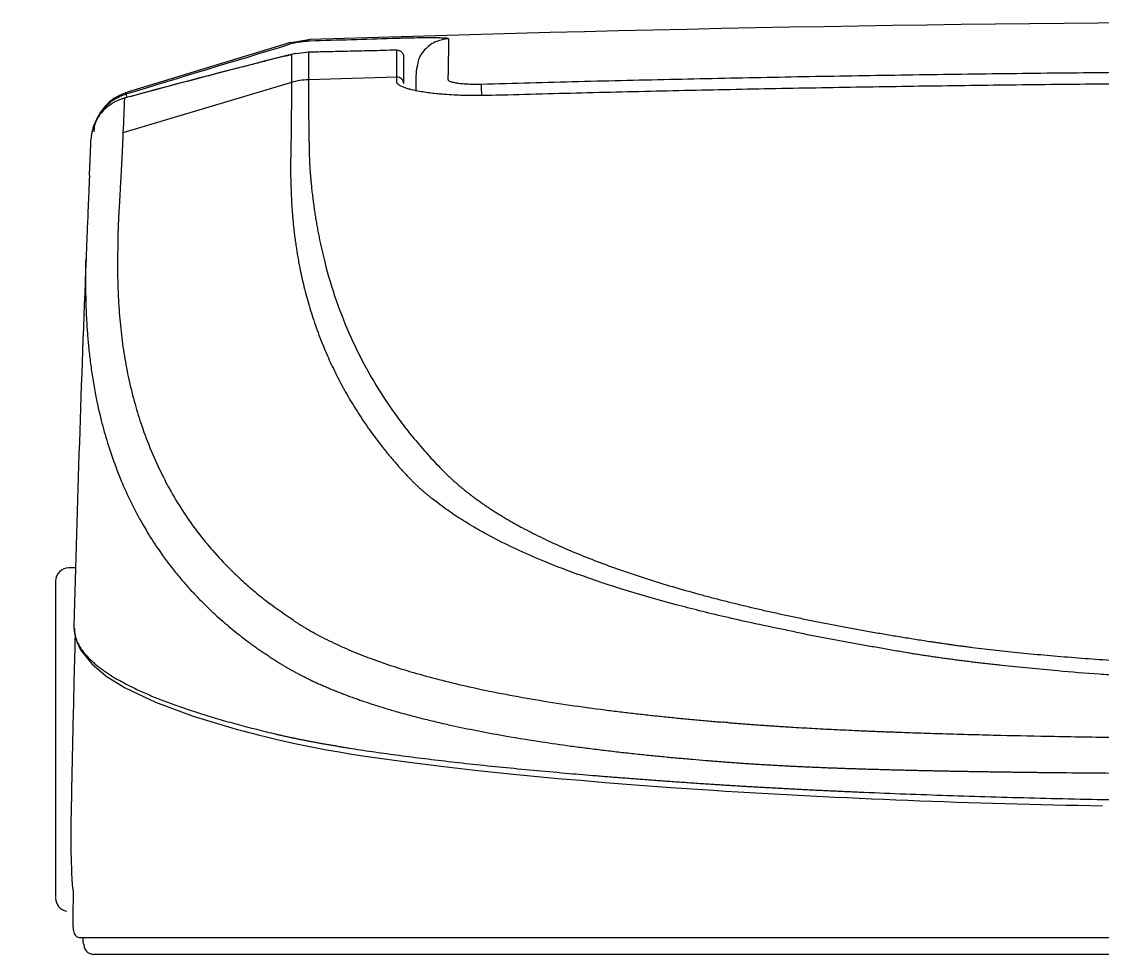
# Model space of a CAD drawing. Header units: millimetres. Extents: x 1416 to 7337, y -4252 to -1725.
# Drawn here: x 2775.1 to 2936.2, y -3518.7 to -3379.7 of the extents above; entities that cross this region are included whole.
import ezdxf

# ---------------------------------------------------------------- set-up
doc = ezdxf.new("R2010")
doc.units = ezdxf.units.MM
doc.header["$MEASUREMENT"] = 0

msp = doc.modelspace()

# ---------------------------------------------------------------- linework, layer by layer
for p, q in [((2815.23356, -3382.83464), (2790.57912, -3390.30667)), ((2818.19288, -3382.3697), (2815.0662, -3382.88539)), ((2818.04679, -3384.23736), (2815.90381, -3384.49266)), ((2831.06282, -3387.95449), (2831.06282, -3383.94999)), ((2815.35567, -3388.77602), (2790.24738, -3396.27208)), ((2831.06282, -3388.66493), (2831.06282, -3387.95449)), ((2785.94105, -3395.53375), (2785.89369, -3396.12006)), ((2783.17807, -3461.09901), (2782.20079, -3461.09901)), ((2782.80511, -3509.13015), (2782.77197, -3513.38787)), ((2783.89468, -3516.199), (3178.78839, -3516.199))]:
    msp.add_line(p, q)
for points in [[(2831.06282, -3387.95449), (2829.41547, -3388.00387), (2827.76815, -3388.05379), (2826.12084, -3388.10424), (2824.47354, -3388.15524), (2822.82627, -3388.20677), (2821.179, -3388.25884), (2819.53177, -3388.31145), (2817.88455, -3388.36459)], [(2783.0179, -3470.15655), (2783.03461, -3470.56149), (2783.06909, -3470.88912), (2783.10841, -3471.14034), (2783.14602, -3471.33198), (2783.18979, -3471.52195), (2783.24103, -3471.71534), (2783.29988, -3471.91129), (2783.36561, -3472.10688), (2783.93304, -3473.32161), (2785.59221, -3475.41826), (2787.7634, -3477.2186), (2790.5851, -3478.96247), (2795.1187, -3481.10994), (2800.70777, -3483.18278), (2806.49622, -3484.94727), (2807.10848, -3485.11758), (2807.7251, -3485.28643), (2808.31849, -3485.44647), (2808.88167, -3485.59621), (2809.50095, -3485.75854), (2810.41419, -3485.99365), (2811.64873, -3486.30381), (2813.2244, -3486.68769)], [(2813.21949, -3486.68473), (2815.87528, -3487.28469), (2818.3642, -3487.79007), (2820.5868, -3488.20468), (2822.46141, -3488.53194), (2824.0414, -3488.79383), (2825.67423, -3489.05265), (2827.38915, -3489.31279), (2832.5098, -3490.02879), (2838.08713, -3490.72423), (2843.1554, -3491.29551), (2848.44313, -3491.84099), (2853.51695, -3492.32339), (2855.64726, -3492.51533), (2858.49081, -3492.76261), (2862.11412, -3493.06399), (2866.57315, -3493.41553), (2871.93258, -3493.81248), (2878.26437, -3494.24918)]]:
    msp.add_lwpolyline(points)
for centre, radius, start, end in [((2981.59292, -8379.69901), 5000, 88.1270025, 91.87299423), ((3101.51035, -4529.48593), 1180.1172, 104.00610623, 105.28593157), ((2831.09761, -3388.9492), 0.99532, 0.3066698, 92.0032261), ((2031.89498, -3413.75544), 812.1595, 1.62490027, 1.74678559), ((2792.80383, -3397.05135), 7.04915, 106.6458048, 160.5559243), ((6781.59292, -3573.69901), 4000, 177.72717414, 178.51092101), ((2782.20079, -3463.09901), 2, 90, 180), ((2957.37501, -2229.95574), 1266.76447, 266.41936829, 269.04387275), ((2782.20079, -3510.29901), 2, 180, 259.3092854)]:
    msp.add_arc(centre, radius, start, end)
for points, degree in [([(2816.46508, -3382.74309), (2815.99873, -3382.82601), (2815.53732, -3382.93659), (2815.08393, -3383.07421)], 3), ([(2790.71727, -3390.47255), (2798.83949, -3388.00643), (2806.9617, -3385.54031), (2815.08392, -3383.07419)], 3), ([(2834.14443, -3386.13151), (2834.0392, -3386.64542), (2833.93398, -3387.15934)], 2), ([(2838.69549, -3387.7327), (2838.69209, -3387.9234), (2838.68868, -3388.12081), (2838.68527, -3388.32491)], 3), ([(2817.88454, -3388.36459), (2817.03031, -3388.39375), (2816.17349, -3388.53329), (2815.35567, -3388.77601)], 3), ([(2833.90255, -3388.96022), (2833.89278, -3389.52011), (2833.883, -3390.08)], 2), ([(2790.71727, -3390.47255), (2790.72025, -3390.40377), (2790.72322, -3390.33499)], 2), ([(2790.45829, -3391.11069), (2790.39092, -3392.72389), (2790.32193, -3394.41712), (2790.24737, -3396.27208)], 3), ([(2790.54427, -3391.09387), (2790.50128, -3391.10228), (2790.45829, -3391.11069)], 2), ([(2815.27538, -3403.95509), (2815.27618, -3403.98291), (2815.27709, -3404.01073), (2815.2781, -3404.03853)], 3), ([(2818.25764, -3403.48114), (2818.25509, -3403.45462), (2818.25265, -3403.42809), (2818.25031, -3403.40155)], 3), ([(2784.7345, -3415.62653), (2784.73708, -3415.34699), (2784.73966, -3415.06744)], 2), ([(2784.76653, -3414.39189), (2784.75769, -3414.61368), (2784.74872, -3414.839), (2784.73966, -3415.06744)], 3), ([(2784.68945, -3420.51794), (2784.71198, -3418.07224), (2784.7345, -3415.62653)], 2), ([(2815.64201, -3468.91548), (2814.40774, -3468.10249), (2813.22046, -3467.26088), (2812.07985, -3466.39047)], 3), ([(2812.32849, -3474.48705), (2812.55141, -3474.63348), (2812.77559, -3474.78025), (2813.00103, -3474.92736)], 3), ([(2880.43561, -3484.1557), (2880.17041, -3484.13371), (2879.90571, -3484.11197), (2879.64152, -3484.09048)], 3), ([(2877.13221, -3489.79303), (2877.39715, -3489.81481), (2877.66265, -3489.83688), (2877.92871, -3489.85926)], 3)]:
    msp.add_open_spline(points, degree=degree)
for points, knots in [([(2816.46508, -3382.7431), (2816.54196, -3382.72986), (2816.70558, -3382.70168), (2816.96671, -3382.66334), (2817.27968, -3382.62436), (2817.68427, -3382.58444), (2817.99234, -3382.56956), (2818.17121, -3382.56092)], [0, 0, 0, 0, 0.136029792, 0.289535112, 0.460516917, 0.686772851, 1, 1, 1, 1]), ([(2818.17121, -3382.56091), (2820.20611, -3382.49485), (2824.27604, -3382.36274), (2828.34621, -3382.2381), (2830.38137, -3382.17578)], [0, 0, 0, 0, 0.4999822336, 1, 1, 1, 1]), ([(2830.38137, -3382.17578), (2830.44131, -3382.17398), (2830.56717, -3382.1702), (2830.81878, -3382.16291), (2831.26116, -3382.15043), (2831.89474, -3382.13303), (2832.63977, -3382.11435), (2833.61745, -3382.09255), (2834.79893, -3382.07245), (2836.11625, -3382.06346), (2837.26166, -3382.07367), (2838.0088, -3382.10164), (2838.43541, -3382.1373), (2838.62223, -3382.16512), (2838.71488, -3382.19104), (2838.7593, -3382.21191), (2838.7862, -3382.2343), (2838.78901, -3382.24993), (2838.79042, -3382.25784)], [0, 0, 0, 0, 0.014819987, 0.031116048, 0.06223484, 0.124342574, 0.188093816, 0.247807798, 0.370590567, 0.493635604, 0.617717739, 0.743408003, 0.807069344, 0.871157083, 0.901979585, 0.935560349, 0.967393385, 1, 1, 1, 1]), ([(2838.79043, -3382.25784), (2838.1818, -3382.33974), (2836.91579, -3382.51009), (2835.31715, -3383.65306), (2834.32699, -3384.96375), (2834.1848, -3385.87327), (2834.14443, -3386.13151)], [0, 0, 0, 0, 0.278334147, 0.578963775, 0.880456738, 1, 1, 1, 1]), ([(2838.79042, -3382.25784), (2838.79031, -3382.26479), (2838.79009, -3382.27869), (2838.78843, -3382.2973), (2838.78808, -3382.31371), (2838.78839, -3382.32959), (2838.78936, -3382.3592), (2838.78782, -3382.40328), (2838.78642, -3382.4818), (2838.7846, -3382.60341), (2838.78113, -3382.79736), (2838.77675, -3383.05488), (2838.77139, -3383.36667), (2838.76553, -3383.70846), (2838.76115, -3383.96374), (2838.75896, -3384.0913)], [0, 0, 0, 0, 0.017674621, 0.035361073, 0.046064664, 0.057790491, 0.073765795, 0.1166591, 0.159551496, 0.247518002, 0.369642638, 0.527517515, 0.685202037, 0.8426962, 1, 1, 1, 1]), ([(2815.34876, -3384.62964), (2815.08665, -3384.69373), (2814.56161, -3384.82212), (2813.76925, -3385.01739), (2812.97188, -3385.21498), (2812.16924, -3385.41504), (2810.95119, -3385.72037), (2809.27438, -3386.14472), (2807.35486, -3386.63609), (2805.61128, -3387.08624), (2803.66621, -3387.59199), (2800.2936, -3388.47734), (2796.64736, -3389.44775), (2793.03034, -3390.41815), (2791.35926, -3390.8681), (2790.45829, -3391.11069)], [0, 0, 0, 0, 0.032656149, 0.0654123878, 0.0982717967, 0.1312374056, 0.1643121925, 0.2478809801, 0.3360979934, 0.397403832, 0.4586865888, 0.5704282888, 0.8018077934, 0.8931438934, 1, 1, 1, 1]), ([(2815.34876, -3384.62963), (2815.34875, -3385.2815), (2815.35133, -3385.95281), (2815.35416, -3387.33487), (2815.35436, -3388.04564), (2815.35568, -3388.77602)], [0, 0, 0, 0, 0.5, 0.5, 1, 1, 1, 1]), ([(2815.91712, -3384.52228), (2815.86788, -3384.49916), (2815.80967, -3384.47182), (2815.75229, -3384.49365), (2815.74345, -3384.49702)], [0, 0, 0, 0, 0.845847848, 1, 1, 1, 1]), ([(2817.89295, -3384.25332), (2817.89259, -3384.42945), (2817.89126, -3385.07927), (2817.88966, -3386.088), (2817.8874, -3387.28723), (2817.8855, -3388.00547), (2817.88454, -3388.36459)], [0, 0, 0, 0, 0.135520572, 0.499996576, 0.74999829, 1, 1, 1, 1]), ([(2831.06282, -3383.94999), (2830.38627, -3383.9679), (2829.07424, -3384.00263), (2826.60638, -3384.06648), (2824.23632, -3384.12433), (2821.95281, -3384.17539), (2820.4265, -3384.20698), (2819.08253, -3384.2327), (2818.28928, -3384.24645), (2817.89295, -3384.25332)], [0, 0, 0, 0, 0.153789253, 0.298244987, 0.561142553, 0.69301509, 0.818473788, 0.909303858, 1, 1, 1, 1]), ([(2818.03432, -3384.27068), (2818.02695, -3384.24859), (2817.99695, -3384.15869), (2817.93767, -3384.21263), (2817.89295, -3384.25332)], [0, 0, 0, 0, 0.245600421, 1, 1, 1, 1]), ([(2831.06282, -3383.94998), (2831.18237, -3383.94641), (2831.3124, -3383.9645), (2831.56568, -3384.05717), (2831.6881, -3384.13215), (2831.89051, -3384.32696), (2831.96976, -3384.44607), (2832.07078, -3384.69438), (2832.09292, -3384.82274), (2832.09292, -3384.94138)], [0, 0, 0, 0, 0.25, 0.25, 0.5, 0.5, 0.75, 0.75, 1, 1, 1, 1]), ([(2838.75896, -3384.0913), (2838.75559, -3384.28457), (2838.74885, -3384.67112), (2838.73853, -3385.2636), (2838.72804, -3385.86531), (2838.71737, -3386.4774), (2838.70654, -3387.09872), (2838.69917, -3387.52137), (2838.69549, -3387.7327)], [0, 0, 0, 0, 0.166623566, 0.333264373, 0.49992242, 0.666597707, 0.833290234, 1, 1, 1, 1]), ([(2832.09292, -3388.94387), (2832.09292, -3388.20681), (2832.09292, -3387.58688), (2832.09292, -3386.18906), (2832.09292, -3385.60209), (2832.09292, -3384.94138)], [0, 0, 0, 0, 0.5, 0.5, 1, 1, 1, 1]), ([(2833.93399, -3387.15934), (2833.93388, -3387.16577), (2833.93365, -3387.17891), (2833.93315, -3387.20722), (2833.93209, -3387.2682), (2833.93039, -3387.3657), (2833.92791, -3387.50743), (2833.92457, -3387.69893), (2833.92033, -3387.94194), (2833.91499, -3388.24792), (2833.90913, -3388.58375), (2833.90474, -3388.83473), (2833.90255, -3388.96022)], [0, 0, 0, 0, 0.0173003, 0.035360866, 0.073765845, 0.15955248, 0.264598912, 0.369645059, 0.527233682, 0.684822355, 0.842411114, 1, 1, 1, 1]), ([(2843.67707, -3388.99884), (2846.08973, -3388.93204), (2850.91574, -3388.79841), (2858.15618, -3388.61149), (2865.39897, -3388.43444), (2872.64412, -3388.26824), (2879.89161, -3388.11265), (2887.14142, -3387.96773), (2894.39354, -3387.83349), (2901.64795, -3387.70993), (2908.90465, -3387.59707), (2916.16361, -3387.49491), (2923.42482, -3387.40346), (2930.68826, -3387.32274), (2937.95392, -3387.25275), (2945.22179, -3387.19351), (2952.49184, -3387.14501), (2959.76407, -3387.10728), (2967.03845, -3387.08031), (2974.31497, -3387.06413), (2983.77576, -3387.05711), (2995.41758, -3387.07351), (3009.23713, -3387.1319), (3023.04894, -3387.22914), (3036.85292, -3387.36518), (3050.64896, -3387.53993), (3064.43696, -3387.75339), (3078.21682, -3388.00525), (3091.98841, -3388.29638), (3105.75172, -3388.62321), (3114.92392, -3388.87365), (3119.50877, -3388.99884)], [0, 0, 0, 0, 0.026247151, 0.052501917, 0.0787643, 0.105034302, 0.131311925, 0.157597171, 0.183890042, 0.210190541, 0.23649867, 0.26281443, 0.289137824, 0.315468855, 0.341807523, 0.368153832, 0.394507784, 0.42086938, 0.447238623, 0.473615516, 0.500000059, 0.550122439, 0.600217583, 0.650285505, 0.700326221, 0.750339744, 0.800326091, 0.850285275, 0.900217312, 0.950122215, 1, 1, 1, 1]), ([(2815.35567, -3388.77601), (2815.35754, -3389.39594), (2815.36365, -3390.08793), (2815.35673, -3391.61728), (2815.34677, -3392.45476), (2815.32776, -3394.27377), (2815.32213, -3395.25461), (2815.29415, -3397.36068), (2815.27091, -3398.48609), (2815.24939, -3399.68434)], [0, 0, 0, 0, 0.25, 0.25, 0.5, 0.5, 0.75, 0.75, 1, 1, 1, 1]), ([(2817.88454, -3388.36459), (2817.88437, -3388.43503), (2817.88398, -3388.58749), (2817.8845, -3388.84203), (2817.88566, -3389.14093), (2817.88814, -3389.56253), (2817.89133, -3390.0899), (2817.8955, -3391.02482), (2817.90122, -3392.18133), (2817.91126, -3393.48848), (2817.93312, -3394.80535), (2817.95365, -3396.09603), (2817.97505, -3397.4374), (2817.99097, -3398.39398), (2818.00259, -3398.96995), (2818.00754, -3399.21534)], [0, 0, 0, 0, 0.0281251673, 0.0608762312, 0.0982531969, 0.1402560682, 0.2137855796, 0.2808411775, 0.4469588554, 0.5628767269, 0.640822822, 0.7891403203, 0.8775372267, 0.947823832, 1, 1, 1, 1]), ([(2845.06562, -3390.70296), (2844.94337, -3390.70618), (2844.69924, -3390.71262), (2844.33366, -3390.71999), (2843.96934, -3390.72567), (2843.60626, -3390.72951), (2843.19789, -3390.73179), (2842.74939, -3390.73167), (2841.96437, -3390.72547), (2840.90021, -3390.70256), (2839.50903, -3390.64534), (2838.27824, -3390.56625), (2836.76895, -3390.43432), (2835.03811, -3390.22066), (2833.59362, -3389.94455), (2832.68174, -3389.7), (2832.23599, -3389.5514), (2831.91286, -3389.42206), (2831.6632, -3389.30552), (2831.43888, -3389.17785), (2831.27627, -3389.05451), (2831.17247, -3388.94628), (2831.10943, -3388.85302), (2831.07004, -3388.75912), (2831.06523, -3388.6964), (2831.06282, -3388.66493)], [0, 0, 0, 0, 0.016571694, 0.033096171, 0.049584809, 0.066049063, 0.082500435, 0.10530292, 0.127476257, 0.190747775, 0.254100863, 0.328157882, 0.376571709, 0.495590416, 0.632275491, 0.686846623, 0.74224807, 0.77490477, 0.807663162, 0.849224649, 0.890266051, 0.917534267, 0.944879752, 0.972352044, 1, 1, 1, 1]), ([(2838.68527, -3388.32491), (2838.68583, -3388.33511), (2838.68695, -3388.35549), (2838.69826, -3388.38585), (2838.71666, -3388.41598), (2838.74281, -3388.44587), (2838.79329, -3388.49025), (2838.88677, -3388.54825), (2839.04987, -3388.61782), (2839.25723, -3388.68381), (2839.59036, -3388.76585), (2840.10811, -3388.85611), (2840.74358, -3388.92557), (2841.30612, -3388.96651), (2841.75154, -3388.98951), (2842.21596, -3389.00458), (2842.64144, -3389.01067), (2843.0197, -3389.01058), (2843.34725, -3389.00703), (2843.56689, -3389.00157), (2843.67707, -3388.99884)], [0, 0, 0, 0, 0.025305053, 0.050542832, 0.075749896, 0.100962936, 0.126218621, 0.189242366, 0.25217414, 0.315043132, 0.377781308, 0.502813199, 0.627407923, 0.689630491, 0.751785822, 0.813834251, 0.875916875, 0.91713089, 0.958429019, 1, 1, 1, 1]), ([(3118.12023, -3390.70296), (3115.73616, -3390.63764), (3110.96686, -3390.50696), (3103.8108, -3390.32413), (3096.65099, -3390.1509), (3089.4874, -3389.98824), (3082.32007, -3389.83591), (3075.149, -3389.694), (3067.97422, -3389.5625), (3060.79572, -3389.44143), (3053.61354, -3389.33081), (3046.42768, -3389.23065), (3039.23816, -3389.14097), (3032.045, -3389.06179), (3024.8482, -3388.99311), (3017.64778, -3388.93496), (3010.44376, -3388.88734), (3003.23616, -3388.85028), (2996.02498, -3388.82379), (2988.81025, -3388.80789), (2979.42881, -3388.80099), (2967.88606, -3388.81711), (2954.1875, -3388.87446), (2940.50178, -3388.96993), (2926.82899, -3389.10341), (2913.16925, -3389.27478), (2899.52265, -3389.484), (2885.88928, -3389.73072), (2872.26928, -3390.01576), (2858.66264, -3390.33557), (2849.59656, -3390.58053), (2845.06562, -3390.70296)], [0, 0, 0, 0, 0.026199716, 0.052412313, 0.078637793, 0.104876159, 0.131127412, 0.157391555, 0.183668588, 0.209958516, 0.236261338, 0.262577058, 0.288905677, 0.315247197, 0.341601621, 0.36796895, 0.394349187, 0.420742333, 0.447148391, 0.473567363, 0.499999249, 0.550207243, 0.600368995, 0.65048452, 0.700553832, 0.750576944, 0.800553871, 0.850484627, 0.900369224, 0.950207677, 1, 1, 1, 1]), ([(2785.94346, -3395.85448), (2785.98953, -3395.54345), (2786.14632, -3394.48477), (2787.10748, -3392.86394), (2788.70431, -3391.27654), (2790.06927, -3390.73138), (2790.71727, -3390.47258)], [0, 0, 0, 0, 0.124143865, 0.422552501, 0.725863653, 1, 1, 1, 1]), ([(2790.88844, -3390.98448), (2790.85384, -3390.87567), (2790.75307, -3390.55879), (2790.73146, -3390.50675), (2790.71727, -3390.47258)], [0, 0, 0, 0, 0.343380898, 1, 1, 1, 1]), ([(2845.06562, -3390.703), (2845.06537, -3390.69387), (2845.06487, -3390.67596), (2845.0656, -3390.70234), (2845.06677, -3390.74461), (2845.0671, -3390.75642)], [0, 0, 0, 0, 0.42873376, 0.840524367, 1, 1, 1, 1]), ([(2790.45833, -3391.11084), (2790.37884, -3391.13373), (2790.21849, -3391.17992), (2789.9802, -3391.25998), (2789.74155, -3391.34894), (2789.5034, -3391.44776), (2789.26626, -3391.55639), (2789.0308, -3391.67501), (2788.79763, -3391.8037), (2788.36483, -3392.06467), (2787.72192, -3392.53607), (2787.12779, -3393.13434), (2786.67958, -3393.706), (2786.37383, -3394.16897), (2786.11039, -3394.66531), (2785.8957, -3395.16517), (2785.72839, -3395.66093), (2785.60191, -3396.18631), (2785.52176, -3396.68245), (2785.50068, -3397.00535), (2785.49057, -3397.16017)], [0, 0, 0, 0, 0.028179117, 0.056848255, 0.086001899, 0.115632974, 0.145732855, 0.176291371, 0.207296836, 0.238736079, 0.353622165, 0.489337376, 0.541150692, 0.617963448, 0.691784692, 0.746851039, 0.817431312, 0.883133128, 0.943966435, 1, 1, 1, 1]), ([(2785.25336, -3402.61403), (2785.26171, -3402.41911), (2785.27841, -3402.02928), (2785.30312, -3401.45533), (2785.32755, -3400.88932), (2785.35169, -3400.33205), (2785.38073, -3399.66369), (2785.41452, -3398.8894), (2785.45292, -3398.01343), (2785.47798, -3397.44553), (2785.49057, -3397.16017)], [0, 0, 0, 0, 0.099940978, 0.199867509, 0.299780028, 0.399678971, 0.499564773, 0.664715856, 0.831526979, 1, 1, 1, 1]), ([(2790.24737, -3396.27208), (2790.2442, -3396.3577), (2790.23785, -3396.52879), (2790.22729, -3396.79802), (2790.21599, -3397.07628), (2790.20386, -3397.36453), (2790.19092, -3397.66262), (2790.17718, -3397.97065), (2790.16261, -3398.28869), (2790.14723, -3398.61679), (2790.13104, -3398.95503), (2790.11402, -3399.30348), (2790.09617, -3399.66219), (2790.0775, -3400.03124), (2790.058, -3400.41069), (2790.03767, -3400.80061), (2790.01362, -3401.25564), (2789.98501, -3401.7886), (2789.95089, -3402.41466), (2789.91378, -3403.08807), (2789.87357, -3403.81222), (2789.83013, -3404.5908), (2789.78331, -3405.42756), (2789.73294, -3406.32749), (2789.679, -3407.29211), (2789.64088, -3407.97644), (2789.62147, -3408.32494)], [0, 0, 0, 0, 0.033573132, 0.067095234, 0.100574108, 0.134017556, 0.167433383, 0.200829401, 0.234213427, 0.267593289, 0.300976825, 0.33437189, 0.367786352, 0.401228099, 0.43470504, 0.468225103, 0.501796246, 0.549155939, 0.598393508, 0.649550165, 0.702673627, 0.757818736, 0.815048124, 0.874432907, 0.936053423, 1, 1, 1, 1]), ([(2815.24939, -3399.68435), (2815.24669, -3399.8198), (2815.24089, -3400.11014), (2815.23052, -3400.58384), (2815.22283, -3401.1251), (2815.22194, -3401.76865), (2815.23146, -3402.48165), (2815.25306, -3403.22715), (2815.26813, -3403.71847), (2815.27539, -3403.95509)], [0, 0, 0, 0, 0.101171975, 0.216857729, 0.347074862, 0.491792684, 0.673172108, 0.842594188, 1, 1, 1, 1]), ([(2818.00754, -3399.21534), (2818.01188, -3399.40685), (2818.01935, -3399.73682), (2818.038, -3400.41011), (2818.07655, -3401.24112), (2818.14053, -3402.12602), (2818.20258, -3402.84894), (2818.23439, -3403.21729), (2818.25031, -3403.40155)], [0, 0, 0, 0, 0.145153351, 0.250110079, 0.499927519, 0.749786741, 0.874837473, 1, 1, 1, 1]), ([(2785.25336, -3402.61403), (2785.24977, -3402.69782), (2785.2426, -3402.8654), (2785.23133, -3403.12918), (2785.21969, -3403.40204), (2785.20765, -3403.68488), (2785.19522, -3403.97743), (2785.18239, -3404.27976), (2785.16917, -3404.59185), (2785.15556, -3404.9137), (2785.14157, -3405.24529), (2785.1272, -3405.58662), (2785.11245, -3405.93768), (2785.09732, -3406.29848), (2785.08181, -3406.669), (2785.06594, -3407.04925), (2785.03485, -3407.79574), (2784.98647, -3408.96369), (2784.93318, -3410.26277), (2784.88532, -3411.43794), (2784.8488, -3412.33962), (2784.81077, -3413.28511), (2784.78482, -3413.93314), (2784.77128, -3414.27274), (2784.76653, -3414.39189)], [0, 0, 0, 0, 0.033456227, 0.066911941, 0.100367263, 0.133822316, 0.167277223, 0.200732106, 0.23418709, 0.2676423, 0.301097862, 0.334553902, 0.368010461, 0.401467415, 0.434924625, 0.468381954, 0.501839267, 0.627058473, 0.752270288, 0.792436516, 0.876385553, 0.936525922, 0.977730942, 1, 1, 1, 1]), ([(2818.25764, -3403.48114), (2818.28736, -3403.78125), (2818.34674, -3404.38089), (2818.4469, -3405.27378), (2818.55507, -3406.16078), (2818.67205, -3407.0415), (2818.79763, -3407.91607), (2818.93185, -3408.7845), (2819.07472, -3409.6468), (2819.22623, -3410.50301), (2819.38638, -3411.35315), (2819.55517, -3412.19724), (2819.7326, -3413.0353), (2819.91867, -3413.86736), (2820.11338, -3414.69344), (2820.73342, -3417.19411), (2821.95584, -3421.27443), (2824.14084, -3426.7772), (2826.7961, -3432.04412), (2829.15242, -3435.82657), (2830.87194, -3438.26967), (2831.76407, -3439.47916), (2832.68637, -3440.67355), (2833.63891, -3441.85289), (2834.62148, -3443.01733), (2835.63483, -3444.1666), (2836.67617, -3445.30206), (2837.39607, -3446.04672), (2837.75597, -3446.419)], [0, 0, 0, 0, 0.017983515, 0.035932277, 0.053846445, 0.071726179, 0.08957164, 0.107382988, 0.125160388, 0.142904003, 0.160613997, 0.178290536, 0.195933788, 0.213543918, 0.231121097, 0.248665493, 0.374030115, 0.498851041, 0.624671859, 0.749606379, 0.780954375, 0.812286158, 0.843602862, 0.874905622, 0.906195576, 0.937473863, 0.968741623, 1, 1, 1, 1]), ([(2815.2781, -3404.03853), (2815.28525, -3404.32441), (2815.29963, -3404.89912), (2815.33351, -3405.76036), (2815.37684, -3406.62641), (2815.43078, -3407.49675), (2815.49535, -3408.37132), (2815.57091, -3409.24995), (2815.65772, -3410.13246), (2815.75608, -3411.01872), (2815.86629, -3411.90854), (2815.98864, -3412.80178), (2816.12344, -3413.69826), (2816.271, -3414.59782), (2816.43163, -3415.50029), (2816.72742, -3417.03879), (2817.21428, -3419.2304), (2817.98192, -3422.07605), (2818.91556, -3424.9817), (2819.8087, -3427.34982), (2820.57648, -3429.17898), (2821.14913, -3430.46088), (2821.75621, -3431.74016), (2822.3985, -3433.01643), (2823.07683, -3434.28927), (2823.792, -3435.55829), (2824.54484, -3436.82308), (2825.33611, -3438.08325), (2826.16662, -3439.3384), (2827.03716, -3440.58814), (2827.94854, -3441.83207), (2828.90162, -3443.06976), (2829.89701, -3444.3009), (2830.9364, -3445.52468), (2832.01737, -3446.74225), (2832.77159, -3447.54244), (2833.15019, -3447.94411)], [0, 0, 0, 0, 0.016628966, 0.033428933, 0.050399892, 0.067541829, 0.08485473, 0.102338574, 0.11999334, 0.137819004, 0.155815539, 0.173982915, 0.192321101, 0.210830064, 0.229509768, 0.248360176, 0.306945146, 0.368167198, 0.432026477, 0.498523844, 0.527891348, 0.557522212, 0.587416525, 0.617574387, 0.647995913, 0.678681229, 0.709630319, 0.740842953, 0.772318881, 0.804057842, 0.836059571, 0.868323795, 0.900850236, 0.933638609, 0.966688627, 1, 1, 1, 1]), ([(2789.62147, -3408.32494), (2789.61549, -3408.4378), (2789.60332, -3408.66753), (2789.59079, -3408.90224), (2789.58442, -3409.02163)], [0, 0, 0, 0, 0.491306427, 1, 1, 1, 1]), ([(2789.58442, -3409.02163), (2789.5755, -3409.19556), (2789.55756, -3409.54582), (2789.53447, -3410.08529), (2789.51387, -3410.638), (2789.49625, -3411.20275), (2789.48246, -3411.72112), (2789.46961, -3412.37919), (2789.46014, -3413.11358), (2789.45571, -3413.92596), (2789.45614, -3414.40936), (2789.45632, -3414.61916)], [0, 0, 0, 0, 0.0999140531, 0.2012135234, 0.3035452262, 0.4065542778, 0.509884125, 0.582792426, 0.7571417428, 0.8945919352, 1, 1, 1, 1]), ([(2789.45632, -3414.61916), (2789.45193, -3414.92953), (2789.44325, -3415.54387), (2789.44091, -3416.4492), (2789.44607, -3417.33086), (2789.45904, -3418.18875), (2789.47917, -3419.02333), (2789.50611, -3419.83491), (2789.5394, -3420.62384), (2789.57864, -3421.39043), (2789.68567, -3423.16957), (2789.92699, -3425.90632), (2790.4271, -3429.53856), (2791.11652, -3433.14519), (2791.98391, -3436.61107), (2793.08815, -3440.15813), (2794.41684, -3443.67561), (2795.97433, -3447.09493), (2797.69669, -3450.31287), (2799.55689, -3453.29959), (2801.64509, -3456.18586), (2803.93099, -3458.9334), (2805.84194, -3460.93933), (2807.26969, -3462.31407), (2808.10262, -3463.0855), (2808.9981, -3463.88235), (2809.95964, -3464.70237), (2810.98812, -3465.54515), (2811.71071, -3466.10465), (2812.07985, -3466.39047)], [0, 0, 0, 0, 0.0138733989, 0.0274603884, 0.0407621424, 0.0537798034, 0.0665144821, 0.0789672577, 0.0911391773, 0.1030312565, 0.1146444791, 0.1743900568, 0.2332494107, 0.2926039368, 0.3566416203, 0.4143727215, 0.4843970585, 0.5538582504, 0.6141012825, 0.6800953956, 0.7433560832, 0.8059628684, 0.8717218073, 0.8905760982, 0.9104379171, 0.9313088898, 0.9531910886, 0.9760870842, 1, 1, 1, 1]), ([(2784.68945, -3420.51794), (2784.69522, -3420.81634), (2784.70698, -3421.42426), (2784.73555, -3422.34626), (2784.77356, -3423.29606), (2784.82278, -3424.27248), (2784.88401, -3425.27494), (2784.95837, -3426.30262), (2785.04692, -3427.35477), (2785.15081, -3428.43055), (2785.27121, -3429.52913), (2785.40933, -3430.64962), (2785.56641, -3431.79111), (2785.74376, -3432.95267), (2785.94269, -3434.13331), (2786.32915, -3436.22116), (2786.95341, -3439.03102), (2787.95499, -3442.61093), (2789.12144, -3446.02376), (2790.49729, -3449.3783), (2792.07312, -3452.65037), (2793.81023, -3455.73681), (2795.81909, -3458.82818), (2797.65678, -3461.2831), (2799.31997, -3463.27213), (2800.56597, -3464.66247), (2801.80352, -3465.95632), (2803.02589, -3467.15851), (2804.22677, -3468.27356), (2805.39986, -3469.30598), (2806.54017, -3470.2594), (2807.63979, -3471.13932), (2808.37149, -3471.69358), (2808.72557, -3471.96179)], [0, 0, 0, 0, 0.013423757, 0.027347898, 0.041772441, 0.056697394, 0.072122758, 0.088048528, 0.104474688, 0.121401214, 0.138828074, 0.156755224, 0.17518261, 0.194110171, 0.213537833, 0.233465511, 0.298234153, 0.356862831, 0.422388819, 0.484648127, 0.546773029, 0.614347576, 0.673041775, 0.743504178, 0.777990776, 0.810981093, 0.842474733, 0.872471444, 0.900971099, 0.927973676, 0.953479244, 0.97748795, 1, 1, 1, 1]), ([(2837.75597, -3446.419), (2837.88177, -3446.54647), (2838.13329, -3446.80133), (2838.52221, -3447.18077), (2838.91951, -3447.55798), (2839.32596, -3447.93278), (2839.74159, -3448.30519), (2840.16559, -3448.6754), (2840.456, -3448.92031), (2840.60117, -3449.04274)], [0, 0, 0, 0, 0.143111995, 0.286132145, 0.429064578, 0.571913433, 0.714682852, 0.857376989, 1, 1, 1, 1]), ([(2833.15019, -3447.94412), (2833.26273, -3448.05747), (2833.48756, -3448.28394), (2833.8346, -3448.62052), (2834.18824, -3448.95434), (2834.54916, -3449.28523), (2834.91709, -3449.61325), (2835.29222, -3449.93835), (2835.6738, -3450.26075), (2835.93455, -3450.47363), (2836.06478, -3450.57996)], [0, 0, 0, 0, 0.125976833, 0.25167182, 0.377086087, 0.502221038, 0.627078387, 0.751659833, 0.875966712, 1, 1, 1, 1]), ([(2840.60117, -3449.04274), (2840.7531, -3449.1688), (2841.0568, -3449.42078), (2841.52519, -3449.79556), (2842.00266, -3450.16775), (2842.49015, -3450.53715), (2842.98739, -3450.90383), (2843.49447, -3451.26778), (2844.01135, -3451.62904), (2844.53806, -3451.9876), (2845.07458, -3452.34349), (2845.62092, -3452.69671), (2846.17707, -3453.04729), (2846.74304, -3453.39524), (2847.31883, -3453.74058), (2847.90444, -3454.08331), (2848.49986, -3454.42345), (2849.1051, -3454.76103), (2850.38964, -3455.4607), (2852.42981, -3456.50597), (2855.35438, -3457.86803), (2858.46571, -3459.19037), (2861.75665, -3460.47118), (2865.21628, -3461.70829), (2868.83584, -3462.89956), (2872.61317, -3464.04571), (2875.81785, -3464.94362), (2878.36098, -3465.617), (2880.1811, -3466.08269), (2882.03439, -3466.54104), (2883.92085, -3466.99216), (2885.84052, -3467.43616), (2887.7932, -3467.87321), (2889.77965, -3468.30323), (2891.7971, -3468.727), (2893.1686, -3469.00362), (2893.85481, -3469.14202)], [0, 0, 0, 0, 0.014895075, 0.029773479, 0.044635726, 0.059482329, 0.074313806, 0.089130674, 0.103933454, 0.118722666, 0.133498832, 0.148262477, 0.163014127, 0.177754308, 0.192483547, 0.207202375, 0.221911321, 0.236610918, 0.251301696, 0.313957578, 0.376707696, 0.43959299, 0.50265415, 0.565522791, 0.628121624, 0.690491433, 0.752673459, 0.780074363, 0.807486826, 0.834914456, 0.862360857, 0.889829627, 0.917324354, 0.944848616, 0.972405979, 1, 1, 1, 1]), ([(2890.4064, -3470.645), (2890.02131, -3470.56748), (2888.90762, -3470.34329), (2886.74545, -3469.90154), (2883.62398, -3469.23711), (2879.96523, -3468.41249), (2876.20777, -3467.50708), (2870.90957, -3466.1453), (2864.58286, -3464.32498), (2858.02324, -3462.10715), (2851.55225, -3459.59129), (2846.7173, -3457.33893), (2842.79389, -3455.17917), (2840.76115, -3453.94527), (2839.20125, -3452.91302), (2838.05514, -3452.09937), (2837.02013, -3451.31815), (2836.34722, -3450.7982), (2836.06478, -3450.57996)], [0, 0, 0, 0, 0.01527367, 0.044171283, 0.086697356, 0.142856234, 0.197979092, 0.249998828, 0.380945787, 0.499998163, 0.593327374, 0.7499937, 0.8095519, 0.874998373, 0.906623831, 0.937498027, 0.973765834, 1, 1, 1, 1]), ([(2780.20079, -3463.12061), (2780.20079, -3463.25867), (2780.20079, -3463.54308), (2780.20079, -3465.043), (2780.20079, -3467.39936), (2780.20079, -3470.6269), (2780.20079, -3473.88981), (2780.20079, -3476.73215), (2780.20079, -3479.62161), (2780.20079, -3483.29691), (2780.20079, -3487.71404), (2780.20079, -3492.09729), (2780.20079, -3496.43759), (2780.20079, -3500.5695), (2780.20079, -3504.20929), (2780.20079, -3506.63399), (2780.20079, -3508.13748), (2780.20079, -3509.2967), (2780.20079, -3510.17268), (2780.20079, -3510.21191), (2780.20079, -3510.22837)], [0, 0, 0, 0, 0.059051863, 0.121640823, 0.186831877, 0.253406436, 0.319980903, 0.352614701, 0.3852557, 0.447844645, 0.506896511, 0.565948287, 0.628537247, 0.693728301, 0.76030286, 0.826877409, 0.85951116, 0.892152045, 0.954740967, 1, 1, 1, 1]), ([(2782.94374, -3469.75338), (2782.94274, -3469.82986), (2782.94074, -3469.98269), (2782.95075, -3470.21114), (2782.97023, -3470.43875), (2783.00006, -3470.66549), (2783.03994, -3470.89137), (2783.08989, -3471.11638), (2783.14984, -3471.34053), (2783.21974, -3471.56381), (2783.29954, -3471.78623), (2783.38919, -3472.00778), (2783.48864, -3472.22847), (2783.59783, -3472.4483), (2783.71671, -3472.66726), (2783.84524, -3472.88535), (2783.98336, -3473.10259), (2784.13102, -3473.31895), (2784.28816, -3473.53446), (2784.45475, -3473.7491), (2784.63071, -3473.96287), (2784.81602, -3474.17578), (2785.0106, -3474.38782), (2785.21441, -3474.599), (2785.4274, -3474.80932), (2785.64952, -3475.01877), (2785.88071, -3475.22736), (2786.12092, -3475.43508), (2786.37011, -3475.64194), (2786.62821, -3475.84793), (2786.89519, -3476.05306), (2787.17097, -3476.25733), (2787.45553, -3476.46073), (2787.74879, -3476.66326), (2788.05071, -3476.86493), (2788.36124, -3477.06574), (2788.68033, -3477.26568), (2789.00792, -3477.46476), (2789.34397, -3477.66297), (2789.68842, -3477.86032), (2790.04121, -3478.0568), (2790.54575, -3478.33013), (2791.21829, -3478.6792), (2792.08127, -3479.10253), (2792.98501, -3479.52258), (2793.92923, -3479.93937), (2794.91365, -3480.35288), (2795.93797, -3480.76313), (2797.0019, -3481.1701), (2798.10515, -3481.5738), (2799.24743, -3481.97424), (2800.42843, -3482.3714), (2801.64786, -3482.76529), (2802.90543, -3483.1559), (2804.20083, -3483.54325), (2805.53375, -3483.92733), (2806.90396, -3484.30813), (2808.3109, -3484.68568), (2809.75521, -3485.0599), (2811.23305, -3485.43104), (2812.25018, -3485.67605), (2812.75825, -3485.79845)], [0, 0, 0, 0, 0.012991063, 0.025960572, 0.0389085263, 0.0518349254, 0.0647397686, 0.0776230556, 0.0904847855, 0.1033249581, 0.1161435726, 0.1289406285, 0.1417161254, 0.1544700628, 0.16720244, 0.1799132567, 0.1926025123, 0.2052702063, 0.2179163383, 0.2305409078, 0.2431439144, 0.2557253575, 0.2682852368, 0.2808235518, 0.293340302, 0.3058354871, 0.3183091067, 0.3307611603, 0.3431916476, 0.3556005681, 0.3679879215, 0.3803537073, 0.3926979254, 0.4050205751, 0.4173216564, 0.4296011687, 0.4418591117, 0.4540954852, 0.4663102887, 0.4785035221, 0.4906751849, 0.5028252769, 0.5294339542, 0.5559935672, 0.5825041153, 0.608965598, 0.6353780152, 0.6617413664, 0.6880556517, 0.7143208709, 0.740537024, 0.7667041113, 0.7928221329, 0.8188910892, 0.8449109806, 0.8708818076, 0.8968035707, 0.9226762707, 0.9484999083, 0.9742744844, 1, 1, 1, 1]), ([(2783.01863, -3470.15633), (2782.9962, -3470.09368), (2782.94956, -3469.96345), (2782.94573, -3469.82515), (2782.94374, -3469.75338)], [0, 0, 0, 0, 0.481067529, 1, 1, 1, 1]), ([(2815.64201, -3468.91548), (2815.75475, -3468.98823), (2815.98023, -3469.13374), (2816.2076, -3469.27975), (2816.32129, -3469.35276)], [0, 0, 0, 0, 0.49999377, 1, 1, 1, 1]), ([(2816.32129, -3469.35276), (2816.4597, -3469.44088), (2816.73961, -3469.61907), (2817.17403, -3469.88618), (2817.62552, -3470.15672), (2818.0953, -3470.43032), (2819.29468, -3471.1094), (2821.28274, -3472.13934), (2824.18713, -3473.44469), (2828.26489, -3475.05094), (2833.9355, -3476.89575), (2840.57511, -3478.57639), (2846.61091, -3479.83231), (2851.62579, -3480.73845), (2856.77206, -3481.54823), (2861.03558, -3482.13345), (2864.30397, -3482.54123), (2866.51695, -3482.80255), (2868.72481, -3483.04938), (2870.92573, -3483.28244), (2873.1177, -3483.50248), (2875.29962, -3483.70996), (2877.46719, -3483.90621), (2878.92137, -3484.02945), (2879.64152, -3484.09048)], [0, 0, 0, 0, 0.011440235, 0.023135923, 0.035086861, 0.047292893, 0.059753913, 0.126886488, 0.19110515, 0.252500749, 0.377830487, 0.506278908, 0.579685787, 0.651396554, 0.721418228, 0.789760372, 0.817744586, 0.845233312, 0.872231582, 0.898743803, 0.924773786, 0.950324769, 0.975399448, 1, 1, 1, 1]), ([(2893.85481, -3469.14202), (2894.19751, -3469.21017), (2894.88274, -3469.34642), (2895.92075, -3469.54837), (2896.96583, -3469.74849), (2898.01873, -3469.94663), (2899.07926, -3470.14285), (2900.14745, -3470.33716), (2901.22331, -3470.52958), (2902.62985, -3470.77693), (2904.37425, -3471.07636), (2906.46767, -3471.42417), (2908.57783, -3471.76449), (2910.00527, -3471.98555), (2910.7174, -3472.09583)], [0, 0, 0, 0, 0.064567492, 0.129099188, 0.193597621, 0.25806533, 0.322504855, 0.386918742, 0.451309538, 0.515679793, 0.637601895, 0.758950647, 0.879743961, 1, 1, 1, 1]), ([(2782.80511, -3509.13015), (2782.44152, -3504.53645), (2782.56404, -3497.33714), (2782.825, -3484.96218), (2783.01781, -3476.28185), (2783.15066, -3471.43396), (2783.15267, -3471.36081)], [0, 0, 0, 0, 0.3312787529, 0.6629221959, 0.9949142774, 1, 1, 1, 1]), ([(2890.4064, -3470.645), (2890.75981, -3470.71458), (2891.46497, -3470.85342), (2892.52927, -3471.06012), (2893.59505, -3471.2651), (2894.66281, -3471.46833), (2895.73224, -3471.66986), (2896.80328, -3471.86974), (2897.87581, -3472.06801), (2899.30529, -3472.32982), (2901.08443, -3472.65136), (2903.20857, -3473.02904), (2905.29817, -3473.39563), (2906.69071, -3473.63633), (2907.37748, -3473.75504)], [0, 0, 0, 0, 0.065503938, 0.130699286, 0.195586351, 0.260165442, 0.324437094, 0.38840225, 0.452061902, 0.515417049, 0.641397178, 0.764151221, 0.883684671, 1, 1, 1, 1]), ([(2808.72557, -3471.96179), (2808.92232, -3472.10808), (2809.31466, -3472.39981), (2809.9105, -3472.83055), (2810.50933, -3473.25476), (2811.11182, -3473.67204), (2811.71705, -3474.08297), (2812.12509, -3474.35263), (2812.32849, -3474.48705)], [0, 0, 0, 0, 0.169158803, 0.337320661, 0.504485465, 0.670653512, 0.835825057, 1, 1, 1, 1]), ([(2910.7174, -3472.09583), (2910.93601, -3472.12915), (2911.37318, -3472.19577), (2912.03735, -3472.29411), (2912.7075, -3472.39125), (2913.38426, -3472.4871), (2914.06747, -3472.58169), (2914.75717, -3472.67502), (2915.45334, -3472.76712), (2916.15599, -3472.85797), (2917.77713, -3473.06287), (2920.37356, -3473.36976), (2924.08819, -3473.76214), (2927.98609, -3474.12856), (2932.06985, -3474.46841), (2936.27985, -3474.77748), (2941.94771, -3475.14206), (2949.20901, -3475.51962), (2955.81894, -3475.76626), (2960.14954, -3475.89338), (2962.5364, -3475.95712), (2965.37379, -3476.02266), (2968.60257, -3476.08279), (2971.78272, -3476.12899), (2974.96911, -3476.16286), (2978.23543, -3476.18376), (2982.68489, -3476.19302), (2987.06133, -3476.17498), (2991.34176, -3476.12974), (2994.44604, -3476.08493), (2997.54948, -3476.02785), (3000.31078, -3475.96539), (3002.72445, -3475.90217), (3007.14532, -3475.77393), (3013.81074, -3475.52706), (3021.10559, -3475.14979), (3026.82061, -3474.78351), (3031.08665, -3474.47088), (3035.22274, -3474.12671), (3039.1555, -3473.7565), (3042.89248, -3473.36085), (3045.68258, -3473.03018), (3047.66547, -3472.77662), (3048.89775, -3472.61257), (3050.10933, -3472.44449), (3051.30214, -3472.27268), (3052.07975, -3472.15477), (3052.46866, -3472.0958)], [0, 0, 0, 0, 0.005997172, 0.011992502, 0.017986561, 0.023979924, 0.029973164, 0.035966856, 0.041961574, 0.047957891, 0.053956379, 0.083102841, 0.112207269, 0.142421321, 0.1726991, 0.203081685, 0.23344342, 0.292137447, 0.3510194, 0.363630984, 0.376293094, 0.397197659, 0.418224623, 0.438063992, 0.457781385, 0.478737801, 0.499948983, 0.541990009, 0.561531891, 0.581238904, 0.601123137, 0.620890587, 0.634334217, 0.647782042, 0.706749259, 0.765540811, 0.79629838, 0.827102183, 0.857739367, 0.888334578, 0.917534531, 0.94680289, 0.95744413, 0.96808125, 0.978717462, 0.989355976, 1, 1, 1, 1]), ([(2907.37748, -3473.75504), (2907.61193, -3473.79297), (2908.08272, -3473.86912), (2908.80139, -3473.98207), (2909.53289, -3474.09464), (2910.27802, -3474.20666), (2911.03669, -3474.31813), (2911.80905, -3474.42901), (2912.59518, -3474.53927), (2913.39519, -3474.64887), (2914.20917, -3474.75779), (2915.03722, -3474.86598), (2915.87943, -3474.97341), (2916.73589, -3475.08006), (2917.60667, -3475.18588), (2918.49186, -3475.29084), (2919.39153, -3475.3949), (2920.30575, -3475.49804), (2922.25532, -3475.71249), (2925.31344, -3476.02658), (2930.15062, -3476.47078), (2934.57928, -3476.82433), (2939.10567, -3477.14494), (2943.02066, -3477.39403), (2947.5124, -3477.64336), (2952.13727, -3477.8632), (2956.23111, -3478.02513), (2959.64144, -3478.14029), (2962.28814, -3478.22029), (2964.99743, -3478.29122), (2968.12843, -3478.35884), (2971.345, -3478.41375), (2975.88108, -3478.47185), (2981.57774, -3478.4985), (2987.26405, -3478.47218), (2991.77659, -3478.41477), (2995.88022, -3478.34513), (2999.74442, -3478.25457), (3003.36969, -3478.14578), (3006.76557, -3478.03207), (3010.84513, -3477.87196), (3015.47863, -3477.65337), (3019.9831, -3477.4049), (3023.91496, -3477.15596), (3028.49025, -3476.8333), (3033.00122, -3476.47418), (3037.91773, -3476.02235), (3041.28573, -3475.67568), (3043.75968, -3475.39995), (3045.44495, -3475.20305), (3047.0776, -3475.00324), (3048.65828, -3474.80078), (3050.18757, -3474.59588), (3051.66638, -3474.38884), (3053.09473, -3474.17975), (3054.4759, -3473.96931), (3055.3667, -3473.82605), (3055.80855, -3473.75499)], [0, 0, 0, 0, 0.006185039, 0.012419694, 0.018703916, 0.025037654, 0.031420855, 0.037853485, 0.044335581, 0.050867194, 0.057448378, 0.06407919, 0.07075969, 0.077489926, 0.084269908, 0.091099637, 0.097979115, 0.104908346, 0.111887336, 0.141926102, 0.172295598, 0.21501581, 0.233002102, 0.26308247, 0.292058837, 0.319621968, 0.350755831, 0.368494904, 0.38266815, 0.399406421, 0.41804248, 0.439644858, 0.457676144, 0.499951161, 0.542105631, 0.559950722, 0.581430476, 0.616441475, 0.630374466, 0.648048054, 0.679192078, 0.706502216, 0.735821214, 0.765985832, 0.78381652, 0.827509357, 0.858693063, 0.888656625, 0.9017767, 0.914709347, 0.927454552, 0.940012351, 0.952383059, 0.964567055, 0.976564646, 0.988375728, 1, 1, 1, 1]), ([(2813.00103, -3474.92736), (2813.14679, -3475.02015), (2813.4401, -3475.20686), (2813.89363, -3475.4853), (2814.36083, -3475.7646), (2814.84278, -3476.04445), (2815.33958, -3476.32481), (2815.85161, -3476.60556), (2816.37916, -3476.88663), (2816.92255, -3477.16791), (2817.48211, -3477.4493), (2818.05815, -3477.73071), (2818.65099, -3478.01204), (2819.26097, -3478.29319), (2819.88842, -3478.57406), (2820.53365, -3478.85453), (2821.19701, -3479.13452), (2821.87881, -3479.41391), (2822.57941, -3479.69258), (2823.29914, -3479.97044), (2824.03833, -3480.24736), (2824.79731, -3480.52326), (2825.57643, -3480.79802), (2826.37602, -3481.07155), (2827.19643, -3481.34373), (2828.03799, -3481.61448), (2828.90104, -3481.88368), (2829.78593, -3482.15124), (2830.69298, -3482.41706), (2831.62255, -3482.68106), (2832.57496, -3482.94312), (2833.55057, -3483.20316), (2834.54971, -3483.46108), (2835.57272, -3483.7168), (2836.61993, -3483.97022), (2837.69168, -3484.22126), (2840.83684, -3484.93417), (2845.69211, -3485.90347), (2851.89123, -3486.92486), (2856.27521, -3487.55341), (2859.33887, -3487.95661), (2861.70175, -3488.24932), (2864.06044, -3488.5248), (2866.37315, -3488.7798), (2868.63542, -3489.01569), (2870.84282, -3489.23373), (2872.99199, -3489.43491), (2875.07683, -3489.62091), (2876.45723, -3489.73651), (2877.13221, -3489.79303)], [0, 0, 0, 0, 0.011971957, 0.024091, 0.03635713, 0.048770351, 0.061330661, 0.074038061, 0.086892551, 0.099894133, 0.11304281, 0.126338586, 0.139781465, 0.153371454, 0.167108555, 0.180992766, 0.195024082, 0.209202497, 0.223528007, 0.238000608, 0.252620293, 0.267387046, 0.282300851, 0.297361688, 0.312569541, 0.327924389, 0.343426219, 0.359075023, 0.374870795, 0.390813525, 0.406903206, 0.423139829, 0.43952339, 0.456053884, 0.472731307, 0.489555654, 0.506526919, 0.618755934, 0.70340199, 0.760463737, 0.789941596, 0.819779183, 0.848593617, 0.876385, 0.903153445, 0.928899064, 0.953621992, 0.977322325, 1, 1, 1, 1]), ([(2880.43561, -3484.1557), (2880.72599, -3484.17959), (2881.30329, -3484.22708), (2882.17325, -3484.29604), (2883.03927, -3484.36287), (2883.90179, -3484.42751), (2884.76046, -3484.49005), (2885.61513, -3484.55055), (2886.46558, -3484.60908), (2887.31165, -3484.66568), (2888.15315, -3484.72043), (2888.98991, -3484.77337), (2890.05911, -3484.83917), (2891.37826, -3484.91723), (2892.96717, -3485.0066), (2894.59847, -3485.09376), (2896.27375, -3485.17862), (2897.99265, -3485.26147), (2899.16305, -3485.31418), (2899.75292, -3485.34074)], [0, 0, 0, 0, 0.0486696191, 0.0967577144, 0.1442705167, 0.1912140188, 0.2375939841, 0.2834159543, 0.3286852571, 0.3734070139, 0.4175861472, 0.4612273879, 0.5043353759, 0.5838152451, 0.6645006958, 0.7464237038, 0.8296203652, 0.9141309601, 1, 1, 1, 1]), ([(2812.75825, -3485.79845), (2812.91893, -3485.83644), (2813.2399, -3485.91235), (2813.73311, -3486.02558), (2814.23409, -3486.13818), (2814.74364, -3486.25012), (2815.26143, -3486.3614), (2815.78744, -3486.47203), (2816.32156, -3486.582), (2816.86372, -3486.69131), (2817.4138, -3486.79997), (2817.97175, -3486.90796), (2818.53745, -3487.0153), (2819.11083, -3487.12199), (2819.6918, -3487.22801), (2820.28026, -3487.33338), (2820.87615, -3487.4381), (2821.47935, -3487.54215), (2822.0898, -3487.64555), (2822.70739, -3487.74829), (2823.33206, -3487.85038), (2824.84394, -3488.09315), (2827.325, -3488.47093), (2830.92529, -3488.97435), (2834.70964, -3489.46237), (2838.70849, -3489.93971), (2842.92366, -3490.40638), (2847.35739, -3490.86241), (2851.96396, -3491.3036), (2855.80126, -3491.64648), (2858.76313, -3491.89876), (2860.78285, -3492.06613), (2862.8295, -3492.23118), (2864.90263, -3492.39391), (2867.00178, -3492.55432), (2869.12655, -3492.7124), (2871.27629, -3492.86818), (2873.45122, -3493.02159), (2875.6484, -3493.17282), (2877.13519, -3493.27182), (2877.87794, -3493.32127)], [0, 0, 0, 0, 0.012828308, 0.025625633, 0.038391972, 0.051127327, 0.063831695, 0.076505077, 0.089147471, 0.101758877, 0.114339294, 0.126888722, 0.139407161, 0.151894609, 0.164351065, 0.17677653, 0.189171003, 0.201534484, 0.21386697, 0.226168464, 0.238438963, 0.250678467, 0.314057439, 0.376887101, 0.439167434, 0.500898424, 0.56392554, 0.62656307, 0.688811041, 0.750669483, 0.77579821, 0.800883443, 0.825925185, 0.850923442, 0.875878217, 0.900789513, 0.925657335, 0.950481688, 0.975262574, 1, 1, 1, 1]), ([(2899.75292, -3485.34074), (2900.07417, -3485.35478), (2900.7167, -3485.38287), (2901.68794, -3485.42372), (2902.66471, -3485.46364), (2903.6476, -3485.50257), (2904.63652, -3485.54054), (2906.33659, -3485.6037), (2908.92097, -3485.69435), (2914.00887, -3485.85671), (2920.72607, -3486.03542), (2929.64523, -3486.22166), (2939.55256, -3486.37923), (2949.46408, -3486.49252), (2957.90673, -3486.55498), (2964.88335, -3486.59127), (2971.80207, -3486.6199), (2979.38444, -3486.63043), (2987.0472, -3486.62774), (2994.43052, -3486.60732), (3001.75476, -3486.57629), (3011.29981, -3486.51441), (3020.00866, -3486.42455), (3027.70234, -3486.31356), (3033.66003, -3486.21595), (3041.20649, -3486.06558), (3048.20991, -3485.88436), (3053.59645, -3485.71687), (3056.51463, -3485.61629), (3058.79371, -3485.53135), (3060.35643, -3485.4702), (3061.90501, -3485.40692), (3062.92494, -3485.36274), (3063.43482, -3485.34065)], [0, 0, 0, 0, 0.00678894, 0.01357847, 0.020369346, 0.027162323, 0.033958159, 0.040757614, 0.062013685, 0.086346355, 0.14213173, 0.192064178, 0.253648645, 0.322746405, 0.368050247, 0.401158465, 0.443637648, 0.487234727, 0.531262851, 0.575003516, 0.614094076, 0.657721489, 0.741073086, 0.767945896, 0.796731271, 0.850028692, 0.908740988, 0.931758086, 0.956914664, 0.96769781, 0.978471084, 0.989237485, 1, 1, 1, 1]), ([(2877.92871, -3489.85926), (2878.21894, -3489.88278), (2878.79723, -3489.92964), (2879.671, -3489.99746), (2880.54502, -3490.06318), (2881.41974, -3490.12668), (2882.29474, -3490.18805), (2883.16985, -3490.24732), (2884.04483, -3490.30451), (2884.91947, -3490.35966), (2885.79354, -3490.41281), (2886.66684, -3490.46399), (2887.53916, -3490.51322), (2888.41029, -3490.56054), (2889.28005, -3490.60601), (2890.14822, -3490.64968), (2891.01463, -3490.69159), (2891.87908, -3490.73179), (2892.74139, -3490.77033), (2893.60137, -3490.80726), (2894.45885, -3490.84259), (2895.31364, -3490.87637), (2896.16566, -3490.90858), (2897.01434, -3490.93937), (2897.58132, -3490.95877), (2897.86353, -3490.96843)], [0, 0, 0, 0, 0.047391954, 0.094429478, 0.141112202, 0.187439769, 0.233411838, 0.279028137, 0.324288521, 0.369192863, 0.413741041, 0.457932941, 0.501768458, 0.545247534, 0.588370209, 0.631136529, 0.673546536, 0.71560027, 0.757297765, 0.798639042, 0.839624052, 0.880252724, 0.920524987, 0.96044077, 1, 1, 1, 1]), ([(2897.86354, -3490.96843), (2898.18396, -3490.97913), (2898.8217, -3491.00043), (2899.78049, -3491.031), (2900.73472, -3491.06043), (2901.68465, -3491.08869), (2902.62995, -3491.11588), (2903.57044, -3491.14203), (2904.50591, -3491.16719), (2905.43619, -3491.1914), (2906.36109, -3491.2147), (2907.28042, -3491.23712), (2908.19401, -3491.2587), (2909.10169, -3491.27948), (2910.00329, -3491.29948), (2910.89864, -3491.31872), (2911.78758, -3491.33724), (2912.66995, -3491.35505), (2913.54559, -3491.37216), (2914.41436, -3491.3886), (2915.2761, -3491.40439), (2916.13066, -3491.41955), (2916.97792, -3491.43409), (2917.81774, -3491.44804), (2918.64997, -3491.46143), (2919.47451, -3491.47426), (2920.29121, -3491.48657), (2921.09996, -3491.49838), (2921.90065, -3491.5097), (2922.69316, -3491.52057), (2923.47737, -3491.531), (2924.25319, -3491.541), (2925.0205, -3491.5506), (2925.77921, -3491.55982), (2926.52921, -3491.56867), (2927.27042, -3491.57717), (2929.71325, -3491.60444), (2933.80114, -3491.64441), (2939.49724, -3491.68972), (2944.95726, -3491.72381), (2953.45402, -3491.76349), (2964.86587, -3491.79423), (2978.58679, -3491.80526), (2991.50889, -3491.8012), (3002.09196, -3491.78472), (3011.11513, -3491.75765), (3018.42288, -3491.72405), (3025.86879, -3491.6746), (3031.3406, -3491.62623), (3034.85645, -3491.58919), (3036.41612, -3491.57176), (3038.01017, -3491.55283), (3039.63777, -3491.53225), (3041.29805, -3491.50986), (3042.99004, -3491.48548), (3044.71275, -3491.45894), (3046.46511, -3491.43004), (3048.246, -3491.39861), (3050.05422, -3491.36448), (3051.88853, -3491.32749), (3053.7476, -3491.28745), (3055.63006, -3491.24416), (3057.53446, -3491.19734), (3059.45944, -3491.14675), (3061.4029, -3491.09201), (3063.36517, -3491.03305), (3064.66708, -3490.99005), (3065.32425, -3490.96834)], [0, 0, 0, 0, 0.006586971, 0.013110022, 0.019569129, 0.02596427, 0.032295423, 0.038562578, 0.044765772, 0.050905054, 0.056980468, 0.062992058, 0.06893986, 0.074823912, 0.080644244, 0.086400862, 0.092093766, 0.097722957, 0.103288435, 0.1087902, 0.114228255, 0.119602601, 0.124913241, 0.130160182, 0.135343435, 0.140463013, 0.145518925, 0.150511183, 0.155439795, 0.160304771, 0.165106119, 0.169843848, 0.174517965, 0.179128478, 0.183675393, 0.188158715, 0.192578449, 0.227905326, 0.261449771, 0.293214134, 0.323200333, 0.408302536, 0.487256094, 0.553920279, 0.625317691, 0.665956222, 0.707983731, 0.751402104, 0.796211118, 0.805372258, 0.814787228, 0.824456123, 0.834378998, 0.844555906, 0.854986901, 0.865672041, 0.876611387, 0.887804967, 0.899252785, 0.910954841, 0.922911129, 0.935121768, 0.94758705, 0.960307324, 0.973282942, 0.986513901, 1, 1, 1, 1]), ([(2877.87794, -3493.32127), (2878.16357, -3493.33999), (2878.73444, -3493.3774), (2879.59943, -3493.43282), (2880.4699, -3493.48769), (2881.34643, -3493.54195), (2882.22876, -3493.59561), (2883.11682, -3493.64868), (2884.01054, -3493.70115), (2884.9098, -3493.75303), (2885.81453, -3493.80431), (2886.72463, -3493.85499), (2887.64001, -3493.90508), (2888.56058, -3493.95458), (2889.48624, -3494.00347), (2890.41692, -3494.05178), (2891.35251, -3494.09948), (2892.29294, -3494.14659), (2893.23809, -3494.19311), (2894.1879, -3494.23903), (2895.14226, -3494.28435), (2896.10109, -3494.32908), (2897.0643, -3494.37321), (2898.0318, -3494.41675), (2899.0035, -3494.45969), (2901.65419, -3494.57471), (2906.05526, -3494.7535), (2912.33173, -3494.98041), (2918.7471, -3495.18565), (2927.51784, -3495.43198), (2938.83159, -3495.68703), (2952.85534, -3495.90729), (2967.14781, -3496.03971), (2981.59296, -3496.08401), (2996.03814, -3496.03971), (3010.33057, -3495.90729), (3024.35435, -3495.68703), (3035.66805, -3495.43198), (3044.43878, -3495.18565), (3050.85412, -3494.98041), (3057.13061, -3494.7535), (3061.81279, -3494.56329), (3065.00823, -3494.42355), (3066.79229, -3494.34288), (3068.56151, -3494.26018), (3070.31534, -3494.17545), (3072.05322, -3494.08868), (3073.77458, -3493.99989), (3075.47885, -3493.90906), (3077.16546, -3493.81621), (3078.8338, -3493.72132), (3080.48347, -3493.62441), (3082.11327, -3493.52544), (3083.72491, -3493.42456), (3084.77978, -3493.35573), (3085.30791, -3493.32127)], [0, 0, 0, 0, 0.005295051, 0.010582661, 0.01586283, 0.021135559, 0.026400847, 0.031658696, 0.036909106, 0.042152077, 0.047387609, 0.052615704, 0.057836361, 0.063049581, 0.068255364, 0.073453711, 0.078644622, 0.083828098, 0.089004139, 0.094172746, 0.099333919, 0.104487658, 0.109633965, 0.114772839, 0.119904282, 0.125028293, 0.156530037, 0.18786656, 0.21903801, 0.250044536, 0.312712372, 0.375022504, 0.437568075, 0.500000749, 0.562432992, 0.624978953, 0.687288613, 0.749956799, 0.780962964, 0.812134258, 0.843470835, 0.87497284, 0.884438212, 0.893928924, 0.903444978, 0.912986378, 0.922553126, 0.932145225, 0.94176268, 0.951405491, 0.961073662, 0.970767197, 0.980486096, 0.990230363, 1, 1, 1, 1]), ([(2782.77047, -3513.38783), (2782.77094, -3513.44583), (2782.77189, -3513.56173), (2782.7739, -3513.72486), (2782.77636, -3513.87991), (2782.77932, -3514.02615), (2782.78275, -3514.16381), (2782.78669, -3514.29283), (2782.79112, -3514.41327), (2782.79606, -3514.52512), (2782.80152, -3514.62841), (2782.80949, -3514.75497), (2782.82074, -3514.89114), (2782.83624, -3515.01857), (2782.85377, -3515.10867), (2782.87313, -3515.16491), (2782.88771, -3515.17178), (2782.895, -3515.17522)], [0, 0, 0, 0, 0.050109507, 0.100131748, 0.150090527, 0.200009642, 0.249912848, 0.299823827, 0.349766151, 0.399763244, 0.449838358, 0.500014533, 0.600849699, 0.701077743, 0.800886596, 0.900464723, 1, 1, 1, 1]), ([(2782.895, -3515.17522), (2782.89185, -3515.30809), (2782.91551, -3515.44154), (2783.01283, -3515.68889), (2783.08643, -3515.80268), (2783.27211, -3515.99284), (2783.3841, -3516.06912), (2783.62901, -3516.17224), (2783.76182, -3516.19904), (2783.89468, -3516.199)], [0, 0, 0, 0, 0.25, 0.25, 0.5, 0.5, 0.75, 0.75, 1, 1, 1, 1]), ([(2784.4212, -3517.19901), (2784.38095, -3517.15279), (2784.3271, -3517.09097), (2784.29761, -3516.37877), (2784.29016, -3516.199)], [0, 0, 0, 0, 0.747585155, 1, 1, 1, 1]), ([(2784.4212, -3517.19901), (2784.4212, -3517.39535), (2784.46022, -3517.59162), (2784.61044, -3517.95441), (2784.72157, -3518.1208), (2784.99914, -3518.39848), (2785.16546, -3518.50966), (2785.52812, -3518.65995), (2785.72431, -3518.699), (2785.92058, -3518.69901)], [0, 0, 0, 0, 0.25, 0.25, 0.5, 0.5, 0.75, 0.75, 1, 1, 1, 1]), ([(3177.26548, -3518.69901), (3177.0074, -3518.69901), (3176.49129, -3518.69901), (3175.72923, -3518.69901), (3174.97613, -3518.69901), (3174.23283, -3518.69901), (3137.445, -3518.69901), (3136.72092, -3518.69901), (3136.00647, -3518.69901), (2810.65875, -3518.69901), (2809.96356, -3518.69901), (2809.278, -3518.69901), (2808.60206, -3518.69901), (2807.93576, -3518.69901), (2807.27908, -3518.69901), (2806.63203, -3518.69901), (2805.99461, -3518.69901), (2805.36681, -3518.69901), (2804.74865, -3518.69901), (2803.42798, -3518.69901), (2801.48479, -3518.69901), (2799.05983, -3518.69901), (2796.83447, -3518.69901), (2794.80922, -3518.69901), (2792.98471, -3518.69901), (2791.362, -3518.69901), (2789.94146, -3518.69901), (2788.94941, -3518.69901), (2788.27535, -3518.69901), (2787.84015, -3518.69901), (2787.44496, -3518.69901), (2787.08975, -3518.69901), (2786.77461, -3518.69901), (2786.49927, -3518.69901), (2786.2647, -3518.69901), (2786.06727, -3518.69901), (2785.96948, -3518.69901), (2785.92058, -3518.69901)], [0, 0, 0, 0, 0.0138759299, 0.0277500418, 0.0416225604, 0.0554937106, 0.0693637172, 0.0832328051, 0.0971011994, 0.1109691249, 0.1248368067, 0.13870447, 0.1525723396, 0.1664406406, 0.1803095981, 0.194179437, 0.2080503822, 0.2219226587, 0.2357964912, 0.2496721045, 0.312263331, 0.3748346528, 0.4374067373, 0.500000251, 0.5625914782, 0.6251628002, 0.6877348845, 0.7503283976, 0.7780774862, 0.8058204257, 0.833559015, 0.8612950539, 0.8890303427, 0.9167666818, 0.9445058715, 0.9722497113, 1, 1, 1, 1])]:
    msp.add_open_spline(points, degree=3, knots=knots)

doc.saveas('drawing.dxf')
